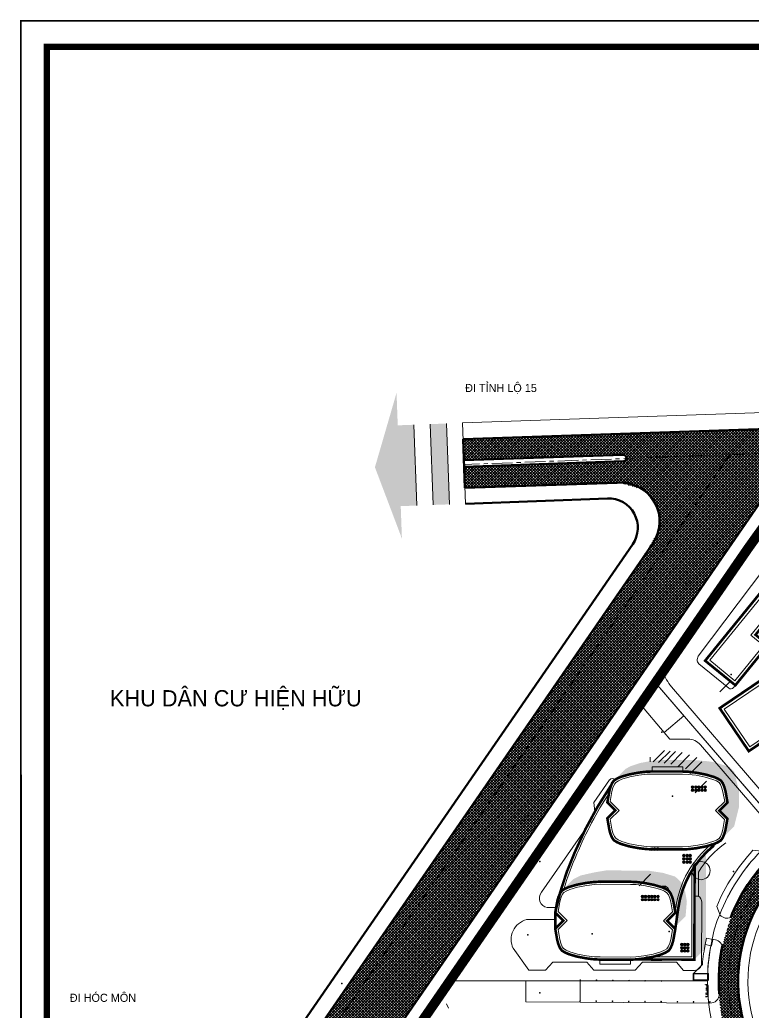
# Model space of a CAD drawing. Header units: millimetres. Extents: x 89040 to 596321, y -313033 to 2401191.
# Drawn here: x 595240.4 to 595466.4, y 1200651.2 to 1200956.9 of the extents above; entities that cross this region are included whole.
import ezdxf

# ---------------------------------------------------------------- set-up
doc = ezdxf.new("R2010")
doc.units = ezdxf.units.MM
doc.header["$MEASUREMENT"] = 0
for name, pattern in [('CENTER', [50.8, 31.75, -6.35, 6.35, -6.35]), ('DASHDOT2', [0.5, 0.25, -0.125, 0, -0.125]), ('HIDDEN', [0.375, 0.25, -0.125])]:
    doc.linetypes.add(name, pattern=pattern)
for name, color, linetype, lineweight in [('0.3', 3, 'Continuous', 30), ('6', 6, 'Continuous', 9), ('9', 254, 'Continuous', 9), ('BONGDO', 251, 'Continuous', 9), ('CONGTRINH', 7, 'Continuous', 20), ('CONGTRINH2', 30, 'Continuous', 18), ('CU-LY-RANH-DAT', 2, 'Continuous', 9), ('KHUNGTEN', 7, 'Continuous', 25), ('KT', 251, 'Continuous', 9), ('KTHUOC', 7, 'Continuous', 9), ('LEDUONG', 6, 'Continuous', 20), ('LONGDUONG', 4, 'Continuous', 90), ('Profile', 4, 'Continuous', 35), ('RANHDAT', 1, 'DASHDOT2', 25), ('tang cao', 7, 'Continuous', 5), ('TEXT', 7, 'Continuous', 25), ('truc', 8, 'CENTER', 9)]:
    doc.layers.add(name, color=color, linetype=linetype, lineweight=lineweight)
doc.layers.add('DUONG NOI BO CONG TRINH', color=7, linetype='Continuous', lineweight=20, true_color=0x5e5e5e)
doc.layers.add('NOI-SUY-5', color=5, linetype='Continuous')
doc.styles.add('FRANKO', font='VFRANKO.TTF')
doc.styles.add('VAPTIMN', font='vaptimn0.TTF')
pattern_1 = [(45, (594660.35277, 1198133.11867), (-0.176776695, 0.176776695), []), (45, (594660.52954, 1198133.11867), (-0.176776695, 0.176776695), [0.3125, -0.0625, 0, -0.0625])]

msp = doc.modelspace()

# ---------------------------------------------------------------- hatches: boundary and pattern name
at = {"layer": 'BONGDO'}
h = msp.add_hatch(dxfattribs=at)
h.set_pattern_fill('ANSI35', color=256, style=0)
h.set_pattern_definition(pattern_1)
h.paths.add_polyline_path([(595456.99, 1200704.85), (595460.53, 1200708.39), (595462, 1200714.32), (595462.01, 1200719.32), (595460.56, 1200725.25), (595459.1, 1200726.71), (595456.82, 1200727.43), (595454.52, 1200728.14), (595452.46, 1200728.46), (595450.8, 1200728.59), (595449.1, 1200728.8), (595437.95, 1200728.82), (595435.83, 1200728.64), (595433.75, 1200728.34), (595431.69, 1200727.95), (595428.62, 1200726.96), (595427.05, 1200726.09), (595423.51, 1200722.55), (595429.85, 1200724.88), (595437.2, 1200725.17), (595448.44, 1200724.98), (595453.73, 1200723.8), (595456.45, 1200722.5), (595457.69, 1200719.87), (595458.37, 1200715.68), (595456.46, 1200713.77), (595455.96, 1200713.28), (595458.36, 1200710.88)])
h = msp.add_hatch(dxfattribs=at)
h.set_pattern_fill('ANSI35', color=256, style=0)
h.set_pattern_definition(pattern_1)
h.paths.add_polyline_path([(595448.28, 1200667.36), (595451.82, 1200670.9), (595451.87, 1200699.62), (595450.94, 1200699.39), (595449.14, 1200697.23), (595448.33, 1200696.08)])
h = msp.add_hatch(dxfattribs=at)
h.set_pattern_fill('ANSI35', color=256, style=0)
h.set_pattern_definition(pattern_1)
h.paths.add_polyline_path([(595407.45, 1200688.58), (595410.99, 1200692.12), (595413.16, 1200693.25), (595417.53, 1200694.24), (595421.02, 1200694.81), (595433.91, 1200694.79), (595438.58, 1200694.07), (595442.36, 1200692.93), (595444.75, 1200690.66), (595445.45, 1200688.18), (595445.95, 1200685.35), (595445.57, 1200680.71), (595442.52, 1200677.66), (595442.41, 1200681.81), (595441.47, 1200686.51), (595439.97, 1200688.63), (595435.04, 1200690.53), (595430.37, 1200691.25), (595418.35, 1200691.31), (595412.83, 1200690.57)])
at = {"layer": 'DUONG NOI BO CONG TRINH'}
h = msp.add_hatch(dxfattribs=at)
h.set_pattern_fill('NET', color=256, scale=5, angle=45, style=0)
h.set_pattern_definition([(45, (27179.217, -3.7959), (-0.44194173824, 0.44194173824), []), (135, (27179.217, -3.7959), (-0.44194173824, -0.44194173824), [])])
h.paths.add_polyline_path([(595483.08, 1200822.86), (595470.9, 1200822.42), (595469.94, 1200823.06), (595469.87, 1200823.48), (595470.22, 1200824.18), (595470.83, 1200824.42), (595483.21, 1200824.86), (595482.96, 1200831.37), (595377.08, 1200827.75), (595377.3, 1200821.2), (595426.33, 1200822.89), (595427.2, 1200822.42), (595427.36, 1200821.92), (595426.95, 1200821.08), (595425.48, 1200820.85), (595377.36, 1200819.02), (595377.58, 1200812.68), (595425.17, 1200814.33), (595432.2, 1200812.34), (595436.11, 1200808.1), (595437.45, 1200804.12), (595437.16, 1200799.19), (595431.02, 1200789.08), (595318.63, 1200626.06), (595314.11, 1200621.78), (595311.43, 1200620.49), (595306.28, 1200619.57), (595302.24, 1200620.13), (595294.65, 1200623.37), (595289.43, 1200625.82), (595276.84, 1200598.5), (595299.19, 1200588.48), (595356.65, 1200562.32), (595372.19, 1200554.46), (595388.18, 1200545.38), (595402.43, 1200536.37), (595406.57, 1200533.57), (595406.57, 1200545.62), (595397.4, 1200551.47), (595386.75, 1200557.82), (595382.48, 1200560.24), (595376.44, 1200563.53), (595366.53, 1200568.63), (595362.46, 1200570.62), (595358.16, 1200572.66), (595355.43, 1200574.42), (595354.59, 1200575.82), (595354.36, 1200578.83), (595354.68, 1200579.75), (595355.86, 1200581.38), (595358.12, 1200582.56), (595360.22, 1200582.6), (595363.45, 1200581.23), (595374.74, 1200575.7), (595385.39, 1200570.05), (595391.55, 1200566.6), (595399.7, 1200561.79), (595406.87, 1200557.34), (595406.99, 1200569.06), (595397.62, 1200575.29), (595385.47, 1200581.38), (595373.3, 1200587.6), (595361.92, 1200592.94), (595354.46, 1200595.08), (595344.94, 1200600.72), (595340.43, 1200604.82), (595338.54, 1200608.34), (595337.57, 1200613.63), (595337.82, 1200616.36), (595339.36, 1200620.73), (595340.63, 1200625.57), (595346.54, 1200631.31), (595376.21, 1200674.34), (595436.88, 1200762.35), (595467.62, 1200806.93), (595469.33, 1200809.26, -0.20428), (595483.32, 1200816.36)])
h = msp.add_hatch(dxfattribs=at)
h.set_pattern_fill('NET', color=256, scale=5, angle=45, style=0)
h.set_pattern_definition([(45, (594650.35277, 1198136.11867), (-0.44194174, 0.44194174), []), (135, (594650.35277, 1198136.11867), (-0.44194174, -0.44194174), [])])
edge = h.paths.add_edge_path()
edge.add_line((595538.69, 1200612.81), (595538.74, 1200606.81))
edge.add_line((595538.74, 1200606.81), (595518.21, 1200606.65))
edge.add_line((595518.21, 1200606.65), (595507.72, 1200606.62))
edge.add_line((595507.72, 1200606.62), (595503.34, 1200606.98))
edge.add_line((595503.34, 1200606.98), (595498.86, 1200607.71))
edge.add_line((595498.86, 1200607.71), (595494.51, 1200608.81))
edge.add_line((595494.51, 1200608.81), (595489.83, 1200610.43))
edge.add_line((595489.83, 1200610.43), (595484.5, 1200612.9))
edge.add_line((595484.5, 1200612.9), (595480.69, 1200615.13))
edge.add_line((595480.69, 1200615.13), (595477.19, 1200617.56))
edge.add_arc((595507.46, 1200659.37), 51.62, 183.0161, 234.0993, ccw=False)
edge.add_line((595455.92, 1200656.66), (595455.79, 1200662.04))
edge.add_line((595455.79, 1200662.04), (595456.08, 1200666.47))
edge.add_line((595456.08, 1200666.47), (595456.69, 1200670.61))
edge.add_line((595456.69, 1200670.61), (595456.9, 1200671.68))
edge.add_line((595456.9, 1200671.68), (595459.48, 1200680.36))
edge.add_line((595459.48, 1200680.36), (595462.1, 1200686.06))
edge.add_line((595462.1, 1200686.06), (595466.34, 1200692.79))
edge.add_line((595466.34, 1200692.79), (595470.09, 1200697.34))
edge.add_line((595470.09, 1200697.34), (595474.5, 1200693.27))
edge.add_line((595474.5, 1200693.27), (595471.09, 1200689.12))
edge.add_line((595471.09, 1200689.12), (595466.17, 1200680.76))
edge.add_line((595466.17, 1200680.76), (595464.03, 1200675.23))
edge.add_line((595464.03, 1200675.23), (595462.55, 1200669.28))
edge.add_line((595462.55, 1200669.28), (595461.8, 1200662.26))
edge.add_line((595461.8, 1200662.26), (595461.89, 1200657.29))
edge.add_line((595461.89, 1200657.29), (595462.68, 1200651.37))
edge.add_line((595462.68, 1200651.37), (595464.86, 1200643.72))
edge.add_line((595464.86, 1200643.72), (595468.48, 1200636.18))
edge.add_line((595468.48, 1200636.18), (595471.72, 1200631.38))
edge.add_line((595471.72, 1200631.38), (595476.02, 1200626.51))
edge.add_line((595476.02, 1200626.51), (595481.92, 1200621.53))
edge.add_line((595481.92, 1200621.53), (595487.08, 1200618.33))
edge.add_line((595487.08, 1200618.33), (595491.46, 1200616.24))
edge.add_line((595491.46, 1200616.24), (595496.49, 1200614.48))
edge.add_line((595496.49, 1200614.48), (595501.39, 1200613.33))
edge.add_line((595501.39, 1200613.33), (595507.21, 1200612.65))
edge.add_line((595507.21, 1200612.65), (595512.7, 1200612.6))
edge.add_line((595512.7, 1200612.6), (595538.69, 1200612.81))
at = {"layer": 'LEDUONG'}
h = msp.add_hatch(color=256, dxfattribs=at)
h.paths.add_polyline_path([(595361.86, 1200832.16), (595356.87, 1200831.98), (595356.5, 1200841.97), (595349.84, 1200819.06), (595358.16, 1200797.08), (595357.79, 1200807.08), (595362.79, 1200807.26)])
h.paths.add_polyline_path([(595371.86, 1200832.53), (595366.86, 1200832.35), (595367.78, 1200807.45), (595372.78, 1200807.63)])
h = msp.add_hatch(color=256, dxfattribs=at)
h.paths.add_polyline_path([(595361.86, 1200832.16), (595356.87, 1200831.98), (595356.5, 1200841.97), (595349.84, 1200819.06), (595358.16, 1200797.08), (595357.79, 1200807.08), (595362.79, 1200807.26)])
h.paths.add_polyline_path([(595371.86, 1200832.53), (595366.86, 1200832.35), (595367.78, 1200807.45), (595372.78, 1200807.63)])
at = {"layer": 'tang cao'}
h = msp.add_hatch(color=256, dxfattribs=at)
edge = h.paths.add_edge_path()
edge.add_arc((595447.71, 1200720.51), 0.399, 0, 360)
h = msp.add_hatch(color=256, dxfattribs=at)
edge = h.paths.add_edge_path()
edge.add_arc((595447.71, 1200719.52), 0.399, 0, 360)
h = msp.add_hatch(color=256, dxfattribs=at)
edge = h.paths.add_edge_path()
edge.add_arc((595448.7, 1200720.51), 0.399, 0, 360)
h = msp.add_hatch(color=256, dxfattribs=at)
edge = h.paths.add_edge_path()
edge.add_arc((595448.7, 1200719.52), 0.399, 0, 360)
h = msp.add_hatch(color=256, dxfattribs=at)
edge = h.paths.add_edge_path()
edge.add_arc((595449.65, 1200720.51), 0.399, 0, 360)
h = msp.add_hatch(color=256, dxfattribs=at)
edge = h.paths.add_edge_path()
edge.add_arc((595449.65, 1200719.52), 0.399, 0, 360)
h = msp.add_hatch(color=256, dxfattribs=at)
edge = h.paths.add_edge_path()
edge.add_arc((595450.63, 1200720.51), 0.399, 0, 360)
h = msp.add_hatch(color=256, dxfattribs=at)
edge = h.paths.add_edge_path()
edge.add_arc((595450.63, 1200719.52), 0.399, 0, 360)
h = msp.add_hatch(color=256, dxfattribs=at)
edge = h.paths.add_edge_path()
edge.add_arc((595451.56, 1200720.51), 0.399, 0, 360)
h = msp.add_hatch(color=256, dxfattribs=at)
edge = h.paths.add_edge_path()
edge.add_arc((595451.56, 1200719.52), 0.399, 0, 360)
h = msp.add_hatch(color=256, dxfattribs=at)
edge = h.paths.add_edge_path()
edge.add_arc((595435.04, 1200701.4), 0.399, 0, 360)
h = msp.add_hatch(color=256, dxfattribs=at)
edge = h.paths.add_edge_path()
edge.add_arc((595436.03, 1200701.4), 0.399, 0, 360)
h = msp.add_hatch(color=256, dxfattribs=at)
edge = h.paths.add_edge_path()
edge.add_arc((595436.98, 1200701.4), 0.399, 0, 360)
h = msp.add_hatch(color=256, dxfattribs=at)
edge = h.paths.add_edge_path()
edge.add_arc((595445.04, 1200699.39), 0.399, 0, 360)
h = msp.add_hatch(color=256, dxfattribs=at)
edge = h.paths.add_edge_path()
edge.add_arc((595446.03, 1200699.39), 0.399, 0, 360)
h = msp.add_hatch(color=256, dxfattribs=at)
edge = h.paths.add_edge_path()
edge.add_arc((595446.98, 1200699.39), 0.399, 0, 360)
h = msp.add_hatch(color=256, dxfattribs=at)
edge = h.paths.add_edge_path()
edge.add_arc((595445.04, 1200698.4), 0.399, 0, 360)
h = msp.add_hatch(color=256, dxfattribs=at)
edge = h.paths.add_edge_path()
edge.add_arc((595445.04, 1200697.4), 0.399, 0, 360)
h = msp.add_hatch(color=256, dxfattribs=at)
edge = h.paths.add_edge_path()
edge.add_arc((595446.03, 1200698.4), 0.399, 0, 360)
h = msp.add_hatch(color=256, dxfattribs=at)
edge = h.paths.add_edge_path()
edge.add_arc((595446.03, 1200697.4), 0.399, 0, 360)
h = msp.add_hatch(color=256, dxfattribs=at)
edge = h.paths.add_edge_path()
edge.add_arc((595446.98, 1200698.4), 0.399, 0, 360)
h = msp.add_hatch(color=256, dxfattribs=at)
edge = h.paths.add_edge_path()
edge.add_arc((595446.98, 1200697.4), 0.399, 0, 360)
h = msp.add_hatch(color=256, dxfattribs=at)
edge = h.paths.add_edge_path()
edge.add_arc((595432.27, 1200686.81), 0.399, 0, 360)
h = msp.add_hatch(color=256, dxfattribs=at)
edge = h.paths.add_edge_path()
edge.add_arc((595432.27, 1200685.81), 0.399, 0, 360)
h = msp.add_hatch(color=256, dxfattribs=at)
edge = h.paths.add_edge_path()
edge.add_arc((595433.25, 1200686.81), 0.399, 0, 360)
h = msp.add_hatch(color=256, dxfattribs=at)
edge = h.paths.add_edge_path()
edge.add_arc((595433.25, 1200685.81), 0.399, 0, 360)
h = msp.add_hatch(color=256, dxfattribs=at)
edge = h.paths.add_edge_path()
edge.add_arc((595434.21, 1200686.81), 0.399, 0, 360)
h = msp.add_hatch(color=256, dxfattribs=at)
edge = h.paths.add_edge_path()
edge.add_arc((595434.21, 1200685.81), 0.399, 0, 360)
h = msp.add_hatch(color=256, dxfattribs=at)
edge = h.paths.add_edge_path()
edge.add_arc((595435.19, 1200686.81), 0.399, 0, 360)
h = msp.add_hatch(color=256, dxfattribs=at)
edge = h.paths.add_edge_path()
edge.add_arc((595435.19, 1200685.81), 0.399, 0, 360)
h = msp.add_hatch(color=256, dxfattribs=at)
edge = h.paths.add_edge_path()
edge.add_arc((595436.12, 1200686.81), 0.399, 0, 360)
h = msp.add_hatch(color=256, dxfattribs=at)
edge = h.paths.add_edge_path()
edge.add_arc((595436.12, 1200685.81), 0.399, 0, 360)
h = msp.add_hatch(color=256, dxfattribs=at)
edge = h.paths.add_edge_path()
edge.add_arc((595437.07, 1200686.81), 0.399, 0, 360)
h = msp.add_hatch(color=256, dxfattribs=at)
edge = h.paths.add_edge_path()
edge.add_arc((595437.07, 1200685.81), 0.399, 0, 360)
h = msp.add_hatch(color=256, dxfattribs=at)
edge = h.paths.add_edge_path()
edge.add_arc((595444.39, 1200672), 0.399, 0, 360)
h = msp.add_hatch(color=256, dxfattribs=at)
edge = h.paths.add_edge_path()
edge.add_arc((595445.34, 1200672), 0.399, 0, 360)
h = msp.add_hatch(color=256, dxfattribs=at)
edge = h.paths.add_edge_path()
edge.add_arc((595446.29, 1200672), 0.399, 0, 360)
h = msp.add_hatch(color=256, dxfattribs=at)
edge = h.paths.add_edge_path()
edge.add_arc((595444.39, 1200671.01), 0.399, 0, 360)
h = msp.add_hatch(color=256, dxfattribs=at)
edge = h.paths.add_edge_path()
edge.add_arc((595444.39, 1200671.01), 0.399, 0, 360)
h = msp.add_hatch(color=256, dxfattribs=at)
edge = h.paths.add_edge_path()
edge.add_arc((595444.39, 1200670.01), 0.399, 0, 360)
h = msp.add_hatch(color=256, dxfattribs=at)
edge = h.paths.add_edge_path()
edge.add_arc((595445.34, 1200671.01), 0.399, 0, 360)
h = msp.add_hatch(color=256, dxfattribs=at)
edge = h.paths.add_edge_path()
edge.add_arc((595445.34, 1200671.01), 0.399, 0, 360)
h = msp.add_hatch(color=256, dxfattribs=at)
edge = h.paths.add_edge_path()
edge.add_arc((595445.34, 1200670.01), 0.399, 0, 360)
h = msp.add_hatch(color=256, dxfattribs=at)
edge = h.paths.add_edge_path()
edge.add_arc((595446.29, 1200671.01), 0.399, 0, 360)
h = msp.add_hatch(color=256, dxfattribs=at)
edge = h.paths.add_edge_path()
edge.add_arc((595446.29, 1200671.01), 0.399, 0, 360)
h = msp.add_hatch(color=256, dxfattribs=at)
edge = h.paths.add_edge_path()
edge.add_arc((595446.29, 1200670.01), 0.399, 0, 360)

# ---------------------------------------------------------------- linework, layer by layer
at = {"layer": '0.3', "lineweight": 0}
msp.add_line((595451.68, 1200672.38), (595451.67, 1200672.37), dxfattribs=at)
msp.add_lwpolyline([(595417.34, 1200664.06), (595415.09, 1200666.56), (595404.64, 1200666.57), (595402.35, 1200664.07)], dxfattribs=at)
at = {"layer": '6'}
for centre in [(595418.12, 1200660.98), (595418.12, 1200660.98), (595423.11, 1200660.93), (595423.11, 1200660.93), (595428.11, 1200660.88), (595428.11, 1200660.88), (595433.11, 1200660.82), (595433.11, 1200660.82), (595438.11, 1200660.77), (595438.11, 1200660.77), (595413.05, 1200654.58), (595413.05, 1200654.58), (595418.05, 1200654.54), (595418.05, 1200654.54), (595423.05, 1200654.51), (595423.05, 1200654.51), (595428.05, 1200654.47), (595428.05, 1200654.47), (595433.05, 1200654.44), (595433.05, 1200654.44), (595438.04, 1200654.4), (595438.04, 1200654.4), (595443.04, 1200654.36), (595443.04, 1200654.36), (595448.04, 1200654.33), (595448.04, 1200654.33), (595453.04, 1200654.29)]:
    msp.add_circle(centre, 0.0941, dxfattribs=at)
at = {"layer": '9', "color": 252}
for points in [[(595436.25, 1200752.62), (595475.74, 1200706.79, -0.098553), (595499.18, 1200716.84, -0.043589), (595512.31, 1200717.82), (595542.97, 1200718.37), (595543.19, 1200718.37), (595548.08, 1200723.47), (595546.2, 1200813.51)], [(595436.25, 1200752.62), (595473.4, 1200806.5, -0.235669), (595481.22, 1200810.82), (595546.2, 1200813.51)], [(595546.2, 1200813.51), (595481.22, 1200810.82, 0.235663), (595473.4, 1200806.5), (595468.63, 1200799.59), (595436.25, 1200752.62), (595475.75, 1200706.8, -0.051898), (595485.97, 1200712.74, -0.060772), (595499.18, 1200716.84, -0.043618), (595512.31, 1200717.82, -0.000035), (595523.14, 1200718.02), (595543.2, 1200718.38), (595548.08, 1200723.46), (595546.2, 1200813.51)], [(595436.25, 1200752.62), (595372.93, 1200660.77), (595452.3, 1200660.77, -0.056754), (595453.78, 1200673.61, -0.067939), (595456.12, 1200681.2, -0.103141), (595468.76, 1200700.78, -0.061471), (595474.14, 1200705.58), (595475.74, 1200706.79), (595436.25, 1200752.62)], [(595452.3, 1200660.77), (595372.93, 1200660.77), (595357.12, 1200637.84), (595366.14, 1200595.5, -0.042722), (595422.86, 1200563.83), (595473.23, 1200616.39, -0.226389), (595452.3, 1200660.77, 0.919862)]]:
    msp.add_lwpolyline(points, format="xyb", dxfattribs=at)
at = {"layer": 'BONGDO'}
for p, q in [((595456.07, 1200749.82), (595459.61, 1200753.36)), ((595418.15, 1200727.4), (595421.69, 1200730.95)), ((595435.56, 1200728.26), (595439.1, 1200731.8)), ((595437.26, 1200728.05), (595440.8, 1200731.59)), ((595438.92, 1200727.92), (595442.46, 1200731.46)), ((595440.98, 1200727.6), (595444.52, 1200731.14)), ((595443.28, 1200726.89), (595446.82, 1200730.43)), ((595445.49, 1200726.1), (595449.03, 1200729.64)), ((595447.02, 1200724.71), (595450.56, 1200728.25)), ((595448.47, 1200718.78), (595452.01, 1200722.32)), ((595431.21, 1200690.12), (595434.75, 1200693.66))]:
    msp.add_line(p, q, dxfattribs=at)
at = {"layer": 'CONGTRINH'}
for p, q in [((595434.68, 1200728.3), (595434.69, 1200729.7)), ((595435.28, 1200725.32), (595435.29, 1200726.72)), ((595444.69, 1200726.7), (595435.29, 1200726.72)), ((595444.68, 1200725.3), (595444.69, 1200726.7)), ((595448.28, 1200667.36), (595448.33, 1200696.12)), ((595443.16, 1200681.81), (595442.4, 1200676.81)), ((595419.18, 1200667.35), (595419.18, 1200665.95)), ((595428.58, 1200667.33), (595428.58, 1200665.93)), ((595448.28, 1200667.36), (595430.56, 1200667.39)), ((595428.58, 1200665.93), (595419.18, 1200665.95))]:
    msp.add_line(p, q, dxfattribs=at)
at = {"layer": 'CONGTRINH', "const_width": 0.8}
msp.add_lwpolyline([(595499.91, 1200791.74), (595476.94, 1200790.62), (595451.59, 1200759.45), (595460.9, 1200751.88), (595471, 1200764.29), (595467.12, 1200767.44), (595480.54, 1200783.96), (595500.25, 1200784.92)], close=True, dxfattribs=at)
for points in [[(595517.06, 1200768.55), (595515.89, 1200792.52), (595499.91, 1200791.74), (595501.11, 1200767.28), (595475.96, 1200758.3), (595456.07, 1200744.82), (595465.04, 1200731.57), (595483.26, 1200743.91), (595503.56, 1200751.99), (595532.69, 1200753.35), (595531.91, 1200769.33), (595517.06, 1200768.55)], [(595458.47, 1200715.78), (595457.86, 1200719.26), (595457.52, 1200720.48), (595457.02, 1200721.71), (595456.45, 1200722.5), (595455.49, 1200723.1), (595454.28, 1200723.63), (595451.81, 1200724.36), (595448.92, 1200724.92), (595446.43, 1200725.22), (595444.68, 1200725.3), (595435.28, 1200725.32), (595433.54, 1200725.25), (595431.04, 1200724.95), (595428.15, 1200724.4), (595425.68, 1200723.68), (595424.47, 1200723.15), (595423.51, 1200722.55), (595422.94, 1200721.77), (595422.43, 1200720.54), (595422.09, 1200719.33), (595421.47, 1200715.84), (595423.96, 1200713.34), (595421.46, 1200710.84), (595422.07, 1200707.36), (595422.4, 1200706.14), (595422.91, 1200704.91), (595423.48, 1200704.12), (595424.44, 1200703.52), (595425.65, 1200702.99), (595428.11, 1200702.26), (595431, 1200701.7), (595433.5, 1200701.4), (595435.24, 1200701.32), (595444.64, 1200701.3), (595446.39, 1200701.38), (595448.88, 1200701.67), (595451.77, 1200702.22), (595454.24, 1200702.94), (595455.45, 1200703.47), (595456.41, 1200704.07), (595456.99, 1200704.85), (595457.5, 1200706.08), (595457.84, 1200707.3), (595458.46, 1200710.78), (595455.96, 1200713.28), (595458.47, 1200715.78)], [(595448.33, 1200696.08), (595448.28, 1200667.36), (595429.96, 1200667.39)], [(595442.41, 1200681.81), (595441.8, 1200685.29), (595441.47, 1200686.51), (595440.96, 1200687.74), (595440.39, 1200688.53), (595439.43, 1200689.13), (595438.22, 1200689.66), (595435.75, 1200690.39), (595432.86, 1200690.95), (595430.37, 1200691.25), (595428.62, 1200691.33), (595419.22, 1200691.35), (595417.48, 1200691.27), (595414.98, 1200690.98), (595412.09, 1200690.43), (595409.62, 1200689.71), (595408.41, 1200689.18), (595407.45, 1200688.58), (595406.88, 1200687.8), (595406.37, 1200686.57), (595406.03, 1200685.35), (595405.41, 1200681.87), (595407.9, 1200679.37), (595405.4, 1200676.87), (595406.01, 1200673.39), (595406.34, 1200672.17), (595406.85, 1200670.94), (595407.42, 1200670.15), (595408.38, 1200669.55), (595409.59, 1200669.02), (595412.05, 1200668.29), (595414.94, 1200667.73), (595417.44, 1200667.43), (595419.18, 1200667.35), (595428.58, 1200667.33), (595430.33, 1200667.4), (595432.82, 1200667.7), (595435.72, 1200668.24), (595438.18, 1200668.97), (595439.39, 1200669.5), (595440.35, 1200670.09), (595440.93, 1200670.88), (595441.44, 1200672.11), (595441.78, 1200673.32), (595442.4, 1200676.81), (595439.9, 1200679.31), (595442.41, 1200681.81)], [(595443.31, 1200683.19), (595442.4, 1200676.81)]]:
    msp.add_lwpolyline(points, dxfattribs=at)
for points in [[(595405.4, 1200676.87), (595405.41, 1200681.87, -0.054874), (595411.37, 1200700.3, -0.049386), (595422.68, 1200721.16, 100.270163)], [(595443.31, 1200683.19, -0.189858), (595454.29, 1200702.51, 0.784821)]]:
    msp.add_lwpolyline(points, format="xyb", dxfattribs=at)
at = {"layer": 'CONGTRINH'}
for centre, radius, start, end in [((595535.29, 1200647.38), 134.75, 146.4919, 163.0929), ((595473.04, 1200679.09), 30.01, 123.6455, 174.8002)]:
    msp.add_arc(centre, radius, start, end, dxfattribs=at)
at = {"layer": 'CONGTRINH2'}
for points in [[(595498.96, 1200790.7), (595477.43, 1200789.64), (595453, 1200759.59), (595460.76, 1200753.28), (595469.59, 1200764.15), (595465.71, 1200767.3), (595480.05, 1200784.93), (595499.2, 1200785.87)], [(595516.11, 1200767.5), (595514.94, 1200791.48), (595500.96, 1200790.79), (595502.14, 1200766.59), (595476.42, 1200757.4), (595457.46, 1200744.55), (595465.31, 1200732.96), (595482.79, 1200744.8), (595503.35, 1200752.98), (595531.65, 1200754.3), (595530.96, 1200768.28)], [(595457.61, 1200716.05), (595457.08, 1200719.09), (595456.77, 1200720.22), (595456.32, 1200721.32), (595455.89, 1200721.9), (595455.11, 1200722.39), (595454, 1200722.88), (595451.62, 1200723.59), (595448.8, 1200724.13), (595446.36, 1200724.43), (595444.66, 1200724.5), (595435.3, 1200724.52), (595433.6, 1200724.45), (595431.16, 1200724.16), (595428.34, 1200723.63), (595425.96, 1200722.93), (595424.85, 1200722.44), (595424.07, 1200721.96), (595423.64, 1200721.37), (595423.18, 1200720.28), (595422.87, 1200719.15), (595422.33, 1200716.11), (595425.09, 1200713.34), (595422.32, 1200710.57), (595422.85, 1200707.53), (595423.16, 1200706.4), (595423.61, 1200705.3), (595424.04, 1200704.72), (595424.82, 1200704.23), (595425.92, 1200703.74), (595428.3, 1200703.04), (595431.13, 1200702.49), (595433.57, 1200702.2), (595435.26, 1200702.12), (595444.63, 1200702.1), (595446.32, 1200702.17), (595448.76, 1200702.46), (595451.59, 1200702.99), (595453.97, 1200703.69), (595455.08, 1200704.18), (595455.86, 1200704.66), (595456.29, 1200705.25), (595456.74, 1200706.34), (595457.06, 1200707.47), (595457.6, 1200710.51), (595454.83, 1200713.28)], [(595441.55, 1200682.08), (595441.02, 1200685.12), (595440.71, 1200686.25), (595440.26, 1200687.35), (595439.83, 1200687.93), (595439.05, 1200688.42), (595437.94, 1200688.91), (595435.56, 1200689.61), (595432.74, 1200690.16), (595430.3, 1200690.45), (595428.61, 1200690.53), (595419.24, 1200690.55), (595417.54, 1200690.48), (595415.11, 1200690.19), (595412.28, 1200689.65), (595409.9, 1200688.96), (595408.79, 1200688.47), (595408.01, 1200687.98), (595407.58, 1200687.4), (595407.12, 1200686.31), (595406.81, 1200685.18), (595406.27, 1200682.14), (595409.03, 1200679.36), (595406.26, 1200676.6), (595406.79, 1200673.56), (595407.1, 1200672.43), (595407.55, 1200671.33), (595407.98, 1200670.75), (595408.76, 1200670.26), (595409.86, 1200669.77), (595412.24, 1200669.06), (595415.07, 1200668.52), (595417.51, 1200668.22), (595419.2, 1200668.15), (595428.57, 1200668.13), (595430.26, 1200668.2), (595432.7, 1200668.49), (595435.53, 1200669.02), (595437.91, 1200669.72), (595439.02, 1200670.21), (595439.8, 1200670.69), (595440.23, 1200671.27), (595440.68, 1200672.37), (595441, 1200673.5), (595441.54, 1200676.54), (595438.77, 1200679.31)]]:
    msp.add_lwpolyline(points, close=True, dxfattribs=at)
for points in [[(595408, 1200688.92, -0.033655), (595412.1, 1200699.98, -0.04417), (595421.96, 1200718.62, -0.04417)], [(595442.52, 1200683.3, -0.189858), (595453.78, 1200703.13, -0.189858)]]:
    msp.add_lwpolyline(points, format="xyb", dxfattribs=at)
msp.add_lwpolyline([(595447.53, 1200694.85), (595447.48, 1200668.16), (595433.32, 1200668.18)], dxfattribs=at)
at = {"layer": 'DUONG NOI BO CONG TRINH'}
msp.add_line((595377.59, 1200812.68), (595377.04, 1200827.72), dxfattribs=at)
msp.add_line((595377.59, 1200812.68), (595377.04, 1200827.72), dxfattribs=at)
at = {"layer": 'KHUNGTEN', "color": 7, "const_width": 0.6}
msp.add_lwpolyline([(595240.78, 1199890.06), (596320.27, 1199890.06), (596320.27, 1200956.63), (595240.73, 1200956.63), (595240.78, 1199890.06)], dxfattribs=at)
at = {"layer": 'KHUNGTEN', "linetype": 'Continuous', "lineweight": 0, "ltscale": 1.5, "const_width": 2}
msp.add_lwpolyline([(595248.73, 1199898.06), (596312.27, 1199898.06), (596312.27, 1200948.63), (595248.73, 1200948.63)], close=True, dxfattribs=at)
at = {"layer": 'KT'}
for p, q in [((595451.55, 1200659.52), (595451.55, 1200659.63)), ((595451.62, 1200659.52), (595451.62, 1200659.63)), ((595451.7, 1200659.52), (595451.7, 1200659.63)), ((595452.06, 1200658.52), (595451.76, 1200658.53)), ((595452.06, 1200658.37), (595451.76, 1200658.4)), ((595451.77, 1200659.66), (595452.08, 1200659.66)), ((595451.77, 1200659.52), (595451.77, 1200659.63)), ((595452.07, 1200659.63), (595451.77, 1200659.63)), ((595452.07, 1200659.59), (595451.77, 1200659.59)), ((595452.07, 1200659.55), (595451.77, 1200659.56)), ((595452.07, 1200659.52), (595451.77, 1200659.52)), ((595452.07, 1200659.48), (595451.77, 1200659.48)), ((595451.84, 1200659.52), (595451.85, 1200659.63)), ((595451.92, 1200659.52), (595451.92, 1200659.63)), ((595451.99, 1200659.52), (595451.99, 1200659.63)), ((595452.06, 1200658.37), (595452.07, 1200659.63)), ((595452.06, 1200658.58), (595452.21, 1200658.56)), ((595452.06, 1200658.52), (595452.3, 1200658.51)), ((595452.39, 1200659.56), (595452.07, 1200659.63)), ((595452.39, 1200659.44), (595452.07, 1200659.52)), ((595452.42, 1200659.4), (595452.07, 1200659.48)), ((595452.09, 1200659.66), (595452.41, 1200659.59)), ((595452.21, 1200658.56), (595452.23, 1200659.45)), ((595452.21, 1200657.89), (595452.37, 1200658.14)), ((595452.22, 1200657.98), (595452.37, 1200658.23)), ((595452.38, 1200656.69), (595452.23, 1200657)), ((595452.27, 1200657.04), (595452.41, 1200656.83)), ((595452.28, 1200657.38), (595452.42, 1200657.35)), ((595452.28, 1200657.33), (595452.42, 1200657.3)), ((595452.41, 1200657.02), (595452.28, 1200657.17)), ((595452.3, 1200658.3), (595452.33, 1200659.42)), ((595452.37, 1200658.14), (595452.53, 1200658.05)), ((595452.39, 1200659.44), (595452.39, 1200659.56)), ((595452.41, 1200659.41), (595452.41, 1200658.23)), ((595452.41, 1200658.23), (595452.53, 1200658.09)), ((595452.42, 1200659.4), (595452.42, 1200659.59)), ((595452.45, 1200659.56), (595452.48, 1200659.33)), ((595452.47, 1200658.16), (595452.48, 1200658.82)), ((595452.47, 1200656.8), (595452.47, 1200658.08)), ((595452.48, 1200659.06), (595452.48, 1200659.32)), ((595452.53, 1200658.09), (595452.53, 1200658.05)), ((595452.24, 1200656.94), (595452.34, 1200656.67)), ((595452.41, 1200656.07), (595452.39, 1200656.65)), ((595452.46, 1200655.93), (595452.41, 1200656.07)), ((595452.46, 1200655.93), (595452.46, 1200656.61))]:
    msp.add_line(p, q, dxfattribs=at)
for centre, radius, start, end in [((595451.79, 1200662.78), 5.79, 269.5886, 274.3541), ((595451.75, 1200656.17), 1.85, 76.0903, 89.5886), ((595451.75, 1200656.28), 1.67, 73.9359, 89.5886), ((595451.75, 1200656.92), 1.48, 65.8209, 78.0758), ((595452.08, 1200659.61), 0.0507, 78.5105, 89.5886), ((595452.2, 1200657.99), 0.0312, 256.0903, 329.1901), ((595446.46, 1200657.29), 5.78, 357.1105, 5.9318), ((595448.17, 1200657.38), 4.11, 355.2504, 7.8495), ((595452.35, 1200658.24), 0.0312, 329.1901, 65.8209), ((595452.4, 1200659.55), 0.0411, 9.1442, 78.5105), ((595422.04, 1200657.84), 30.38, 358.0872, 0.5024), ((595452.38, 1200659.32), 0.105, 359.5886, 9.1442), ((595451.55, 1200658.96), 0.953, 346.0565, 13.1207), ((595451.79, 1200661.61), 5.67, 269.5886, 276.6549), ((595451.78, 1200660.75), 4.87, 269.5886, 278.0214), ((595451.8, 1200663.5), 6.56, 269.5886, 273.5706), ((595451.76, 1200658.17), 1.64, 269.5886, 290.2576), ((595451.78, 1200660.63), 4.61, 269.5886, 277.9131), ((595452.21, 1200656.93), 0.0297, 22.2169, 93.5706), ((595452.32, 1200656.66), 0.0297, 290.2576, 22.2169), ((595452.3, 1200656.65), 0.0919, 1.9109, 25.6663), ((595451.93, 1200656.7), 0.568, 338.8499, 20.3273)]:
    msp.add_arc(centre, radius, start, end, dxfattribs=at)
msp.add_solid([(595452.37, 1200658.14), (595452.41, 1200658.23), (595452.53, 1200658.05), (595452.53, 1200658.09)], dxfattribs=at)
at = {"layer": 'KTHUOC'}
for p, q in [((595412.98, 1200661.04), (595413.25, 1200661.04)), ((595412.98, 1200661.04), (595413.25, 1200661.04)), ((595413.05, 1200654.24), (595413.1, 1200661.24)), ((595413.05, 1200654.24), (595413.1, 1200661.24)), ((595413.12, 1200660.9), (595413.11, 1200661.17)), ((595413.12, 1200660.9), (595413.11, 1200661.17)), ((595417.98, 1200660.98), (595418.25, 1200660.99)), ((595417.98, 1200660.98), (595418.25, 1200660.99)), ((595418.12, 1200660.85), (595418.11, 1200661.12)), ((595418.12, 1200660.85), (595418.11, 1200661.12)), ((595422.98, 1200660.93), (595423.25, 1200660.93)), ((595422.98, 1200660.93), (595423.25, 1200660.93)), ((595423.12, 1200660.8), (595423.11, 1200661.07)), ((595423.12, 1200660.8), (595423.11, 1200661.07)), ((595427.98, 1200660.88), (595428.25, 1200660.88)), ((595427.98, 1200660.88), (595428.25, 1200660.88)), ((595428.12, 1200660.74), (595428.11, 1200661.01)), ((595428.12, 1200660.74), (595428.11, 1200661.01)), ((595432.98, 1200660.82), (595433.25, 1200660.83)), ((595432.98, 1200660.82), (595433.25, 1200660.83)), ((595433.12, 1200660.69), (595433.11, 1200660.96)), ((595433.12, 1200660.69), (595433.11, 1200660.96)), ((595437.98, 1200660.77), (595438.25, 1200660.77)), ((595437.98, 1200660.77), (595438.25, 1200660.77)), ((595438.12, 1200660.64), (595438.11, 1200660.91)), ((595438.12, 1200660.64), (595438.11, 1200660.91)), ((595448.15, 1200661.85), (595448.15, 1200662.12)), ((595448.15, 1200661.85), (595448.15, 1200662.12)), ((595412.91, 1200654.58), (595413.18, 1200654.58)), ((595412.91, 1200654.58), (595413.18, 1200654.58)), ((595413.05, 1200654.71), (595413.04, 1200654.45)), ((595413.05, 1200654.71), (595413.04, 1200654.45)), ((595453.05, 1200653.95), (595413.05, 1200654.24)), ((595453.05, 1200653.95), (595413.05, 1200654.24)), ((595417.91, 1200654.55), (595418.18, 1200654.54)), ((595417.91, 1200654.55), (595418.18, 1200654.54)), ((595418.05, 1200654.68), (595418.04, 1200654.41)), ((595418.05, 1200654.68), (595418.04, 1200654.41)), ((595422.91, 1200654.51), (595423.18, 1200654.5)), ((595422.91, 1200654.51), (595423.18, 1200654.5)), ((595423.05, 1200654.64), (595423.04, 1200654.37)), ((595423.05, 1200654.64), (595423.04, 1200654.37)), ((595427.91, 1200654.48), (595428.18, 1200654.47)), ((595427.91, 1200654.48), (595428.18, 1200654.47)), ((595428.05, 1200654.61), (595428.04, 1200654.34)), ((595428.05, 1200654.61), (595428.04, 1200654.34)), ((595432.91, 1200654.44), (595433.18, 1200654.43)), ((595432.91, 1200654.44), (595433.18, 1200654.43)), ((595433.05, 1200654.57), (595433.04, 1200654.3)), ((595433.05, 1200654.57), (595433.04, 1200654.3)), ((595437.91, 1200654.4), (595438.18, 1200654.4)), ((595437.91, 1200654.4), (595438.18, 1200654.4)), ((595438.05, 1200654.53), (595438.04, 1200654.27)), ((595438.05, 1200654.53), (595438.04, 1200654.27)), ((595442.91, 1200654.37), (595443.18, 1200654.36)), ((595442.91, 1200654.37), (595443.18, 1200654.36)), ((595443.05, 1200654.5), (595443.04, 1200654.23)), ((595443.05, 1200654.5), (595443.04, 1200654.23)), ((595447.91, 1200654.33), (595448.18, 1200654.32)), ((595447.91, 1200654.33), (595448.18, 1200654.32)), ((595448.05, 1200654.46), (595448.04, 1200654.19)), ((595448.05, 1200654.46), (595448.04, 1200654.19)), ((595452.91, 1200654.3), (595453.18, 1200654.29)), ((595453.05, 1200654.43), (595453.04, 1200654.16)), ((595371.85, 1200653.69), (595372.54, 1200652.43)), ((595371.85, 1200653.69), (595372.54, 1200652.43))]:
    msp.add_line(p, q, dxfattribs=at)
at = {"layer": 'KTHUOC', "const_width": 0.05}
msp.add_lwpolyline([(595371.98, 1200653.47, -1), (595371.94, 1200653.49, -1)], format="xyb", close=True, dxfattribs=at)
msp.add_lwpolyline([(595371.98, 1200653.47, -1), (595371.94, 1200653.49, -1)], format="xyb", close=True, dxfattribs=at)
at = {"layer": 'KTHUOC'}
msp.add_lwpolyline([(595372.54, 1200652.43, 0, 0.3, 0), (595372.5, 1200652.49, 0.3, 0.3, 0)], format="xyseb", dxfattribs=at)
msp.add_lwpolyline([(595372.54, 1200652.43, 0, 0.3, 0), (595372.5, 1200652.49, 0.3, 0.3, 0)], format="xyseb", dxfattribs=at)
at = {"layer": 'LEDUONG'}
for p, q in [((595361.86, 1200832.16), (595362.79, 1200807.26)), ((595361.86, 1200832.16), (595362.79, 1200807.26)), ((595366.86, 1200832.35), (595367.78, 1200807.45)), ((595366.86, 1200832.35), (595367.78, 1200807.45)), ((595371.86, 1200832.53), (595372.78, 1200807.63)), ((595371.86, 1200832.53), (595372.78, 1200807.63)), ((595376.85, 1200832.72), (595377.77, 1200807.82)), ((595376.85, 1200832.72), (595377.77, 1200807.82)), ((595376.85, 1200832.72), (595377.77, 1200807.82)), ((595376.85, 1200832.72), (595377.77, 1200807.82)), ((595475.92, 1200706.58), (595436.25, 1200752.62)), ((595438.97, 1200737.3), (595440.69, 1200735.29)), ((595438.97, 1200737.3), (595440.69, 1200735.29)), ((595417.98, 1200728.12), (595417.98, 1200727.36)), ((595417.32, 1200715.77), (595417.61, 1200713.02)), ((595468.82, 1200700.77), (595466.32, 1200701.05)), ((595449.53, 1200694.29), (595449.52, 1200686.89)), ((595448.32, 1200686.9), (595449.52, 1200686.89)), ((595450.52, 1200685.04), (595450.48, 1200666.22)), ((595456.23, 1200681.05), (595455.16, 1200683.76)), ((595450.75, 1200665.82), (595447.98, 1200663.02)), ((595452.3, 1200660.77), (595372.93, 1200660.77)), ((595452.3, 1200660.77), (595372.93, 1200660.77))]:
    msp.add_line(p, q, dxfattribs=at)
for points in [[(596061.76, 1200858.38), (596051.37, 1200858.24), (596029.52, 1200857.05), (596010.99, 1200856.05), (595973.71, 1200854.61), (595961.59, 1200854.1), (595904.81, 1200852.48), (595878.72, 1200851.49), (595858.62, 1200850.88), (595834.69, 1200849.85), (595819.13, 1200849.5), (595784.84, 1200848.31), (595740.5, 1200846.58), (595668.77, 1200843.61), (595597.3, 1200840.97), (595542.66, 1200838.98), (595525.01, 1200838.23), (595475.88, 1200836.1), (595376.85, 1200832.73)], [(596061.76, 1200858.38), (596051.37, 1200858.24), (596029.52, 1200857.05), (596010.99, 1200856.05), (595973.71, 1200854.61), (595961.59, 1200854.1), (595904.81, 1200852.48), (595878.72, 1200851.49), (595858.62, 1200850.88), (595834.69, 1200849.85), (595819.13, 1200849.5), (595784.84, 1200848.31), (595740.5, 1200846.58), (595668.77, 1200843.61), (595597.3, 1200840.97), (595542.66, 1200838.98), (595525.01, 1200838.23), (595475.88, 1200836.1), (595376.85, 1200832.73)], [(595431.64, 1200745.94), (595438.97, 1200737.3), (595445.04, 1200742.51), (595436.26, 1200752.64)], [(595417.32, 1200715.77), (595422.17, 1200722.77)], [(595401.21, 1200688.08), (595414.83, 1200707.77)], [(595405.68, 1200683.38), (595402.96, 1200683.38)], [(595405.4, 1200679.66), (595396.59, 1200679.66)], [(595397.26, 1200664.08), (595392.44, 1200670.82)], [(595417.34, 1200664.06), (595415.09, 1200666.56), (595404.64, 1200666.57), (595402.35, 1200664.08)], [(595444.97, 1200664.03), (595442.72, 1200666.53), (595432.27, 1200666.54), (595429.98, 1200664.04)], [(595438.28, 1200667.03), (595434.97, 1200667.03)], [(595402.35, 1200664.08), (595397.26, 1200664.08)], [(595429.98, 1200664.04), (595417.34, 1200664.06)], [(595448.28, 1200664.03), (595444.97, 1200664.03)], [(595396.34, 1200654.36), (595396.34, 1200660.77)], [(595413.05, 1200654.24), (595413.09, 1200660.77), (595396.34, 1200660.77)], [(595396.34, 1200654.36), (595396.34, 1200660.77)], [(595413.05, 1200654.24), (595413.09, 1200660.77), (595396.34, 1200660.77)], [(595396.34, 1200654.36), (595413.05, 1200654.24)], [(595396.34, 1200654.36), (595413.05, 1200654.24)]]:
    msp.add_lwpolyline(points, dxfattribs=at)
for points in [[(595436.25, 1200752.62), (595475.92, 1200706.58, -0.156195), (595508.91, 1200717.77), (595543.19, 1200718.38), (595548.08, 1200723.47), (595546.57, 1200795.73), (595546.57, 1200795.73), (595546.57, 1200813.07)], [(595438.57, 1200755.98, 0.089508), (595441.27, 1200751.39), (595468.49, 1200719.8, 0.29779), (595484.26, 1200715.26)], [(595440.69, 1200735.29), (595446.32, 1200735.28, -0.218128), (595450.11, 1200733.54), (595474.15, 1200705.57)], [(595440.69, 1200735.29), (595446.32, 1200735.28, -0.218128), (595450.11, 1200733.54), (595474.15, 1200705.57)], [(595549, 1200679.86), (595548.54, 1200701.47), (595543.44, 1200706.38), (595509, 1200705.76, 0.990045), (595509.83, 1200615.58), (595545.34, 1200615.86), (595550.23, 1200620.9), (595549.77, 1200643.01)], [(595466.32, 1200701.05, 0.087683), (595455.16, 1200683.76, 0.087683)], [(595456.12, 1200681.2, -0.10324), (595468.78, 1200700.8, -0.10324)], [(595451.67, 1200672.37, 0.028025), (595450.75, 1200665.82)], [(595452.69, 1200653.96, -0.086822), (595453.78, 1200673.61, -0.086822)]]:
    msp.add_lwpolyline(points, format="xyb", dxfattribs=at)
msp.add_lwpolyline([(595499.91, 1200791.74), (595499.77, 1200794.74, 0.414214), (595498.72, 1200795.69), (595476.3, 1200794.6, 0.212973), (595474.12, 1200793.49), (595449.41, 1200760.88), (595449.12, 1200759.83, 0.150644), (595449.65, 1200758.45), (595458.86, 1200750.96, 0.414214), (595460.27, 1200751.1), (595460.9, 1200751.88), (595451.59, 1200759.45), (595476.94, 1200790.62)], format="xyb", close=True, dxfattribs=at)
for points in [[(595431.64, 1200745.94), (595438.97, 1200737.3), (595445.04, 1200742.51), (595436.26, 1200752.64)], [(595451.6, 1200672.02), (595453.56, 1200671.61), (595453.97, 1200673.57), (595452.02, 1200673.98)]]:
    msp.add_lwpolyline(points, close=True, dxfattribs=at)
msp.add_circle((595450.33, 1200694.77), 2.8, dxfattribs=at)
for centre, radius, start, end in [((595423.07, 1200721.81), 1.31, 49.4148, 133.2511), ((595474.62, 1200679.3), 29.23, 124.7661, 149.1283), ((595403.35, 1200686.2), 2.85, 138.8052, 262.1201), ((595438.32, 1200688.05), 2.2, 359.8256, 56.9102), ((595448.32, 1200685.05), 2.2, 359.8256, 56.9102), ((595398.11, 1200673.55), 6.29, 103.9234, 205.7571), ((595458.32, 1200682.85), 2.75, 220.7253, 294.9591), ((595453.78, 1200670.12), 3.49, 26.6113, 90.0152), ((595448.28, 1200666.23), 2.2, 269.9, 359.9744), ((595453.21, 1200656.66), 2.71, 266.6017, 2.322)]:
    msp.add_arc(centre, radius, start, end, dxfattribs=at)
at = {"layer": 'LONGDUONG'}
for p, q in [((595476.07, 1200831.1), (595377.04, 1200827.72)), ((595476.07, 1200831.1), (595377.04, 1200827.72)), ((595427.62, 1200814.41), (595377.59, 1200812.68)), ((595425.17, 1200814.33), (595377.59, 1200812.68))]:
    msp.add_line(p, q, dxfattribs=at)
at = {"layer": 'LONGDUONG', "linetype": 'ByBlock'}
for p, q in [((595426.33, 1200822.89), (595377.28, 1200821.2)), ((595426.33, 1200822.89), (595377.28, 1200821.2)), ((595426.39, 1200820.89), (595377.35, 1200819.2)), ((595426.39, 1200820.89), (595377.35, 1200819.2)), ((595468.19, 1200807.76), (595340.22, 1200622.14))]:
    msp.add_line(p, q, dxfattribs=at)
at = {"layer": 'LONGDUONG', "color": 252}
msp.add_lwpolyline([(595377.59, 1200812.68), (595377.08, 1200827.72)], dxfattribs=at)
at = {"layer": 'LONGDUONG', "linetype": 'ByBlock'}
for points in [[(595292.58, 1200632.53), (595304.36, 1200627.2, 0.362776), (595315.48, 1200630.3), (595429.26, 1200795.33, 0.617041), (595421.52, 1200809.44), (595377.77, 1200807.82)], [(595289.21, 1200625.83), (595300.1, 1200620.91, 0.362771), (595318.63, 1200626.06), (595435.46, 1200795.52)]]:
    msp.add_lwpolyline(points, format="xyb", dxfattribs=at)
at = {"layer": 'LONGDUONG'}
for centre, radius, start, end in [((595426.36, 1200821.89), 1, 272.061, 91.8773), ((595426.36, 1200821.89), 1, 272.061, 91.8773), ((595425.58, 1200802.33), 12, 325.4166, 91.9857), ((595509.87, 1200660.68), 48.1, 90.9588, 270.9588), ((595509.87, 1200660.68), 54.1, 137.3342, 158.6672), ((595509.87, 1200660.68), 54.1, 168.2644, 184.1431)]:
    msp.add_arc(centre, radius, start, end, dxfattribs=at)
at = {"layer": 'NOI-SUY-5'}
for p in [(595464.09, 1200807.58), (595455.26, 1200795.72), (595452.04, 1200792.91), (595439.61, 1200766.32), (595440.42, 1200757.35), (595459.63, 1200755.16), (595428.21, 1200749.89), (595438.23, 1200737.41), (595416.82, 1200733.45), (595405.42, 1200717.01), (595441.55, 1200717.7), (595394.03, 1200700.58), (595400.7, 1200697.6), (595460.34, 1200694.52), (595382.63, 1200684.14), (595440.46, 1200676.01), (595396.93, 1200674.98), (595416.81, 1200675.32), (595460, 1200674.64), (595371.24, 1200667.71), (595339.6, 1200660), (595400.7, 1200657.15), (595355.46, 1200651.91), (595359.84, 1200651.27)]:
    msp.add_point(p, dxfattribs=at)
at = {"layer": 'Profile'}
msp.add_line((595438.32, 1200689.9), (595439.52, 1200689.89), dxfattribs=at)
msp.add_lwpolyline([(595447.98, 1200663.02), (595452.54, 1200663.01), (595452.54, 1200661.01), (595447.98, 1200661.02)], close=True, dxfattribs=at)
msp.add_lwpolyline([(595447.98, 1200663.02), (595452.54, 1200663.01), (595452.54, 1200661.01), (595447.98, 1200661.02)], close=True, dxfattribs=at)
at = {"layer": 'RANHDAT', "linetype": 'HIDDEN', "ltscale": 40, "const_width": 3}
msp.add_lwpolyline([(596201.05, 1200838.81), (595476.45, 1200810.31), (595464.84, 1200794.1), (595357.12, 1200637.84), (595366.14, 1200595.5), (595372.08, 1200592.71), (595397.12, 1200579.75), (595416.35, 1200567.63), (595435.31, 1200555.55), (595444.45, 1200548.79), (595452.85, 1200541.69), (595486.79, 1200511.82), (595514.2, 1200485.81), (595528.5, 1200471.47), (595556.07, 1200441.4), (595567.74, 1200427.84), (595575.18, 1200417.48), (595582.82, 1200406.76), (595593.61, 1200390.12), (595613.76, 1200366.96), (595623.62, 1200347.75), (595641.9, 1200312.17)], dxfattribs=at)
at = {"layer": 'tang cao'}
for centre in [(595447.71, 1200720.51), (595447.71, 1200719.52), (595448.7, 1200720.51), (595448.7, 1200719.52), (595449.65, 1200720.51), (595449.65, 1200719.52), (595450.63, 1200720.51), (595450.63, 1200719.52), (595451.56, 1200720.51), (595451.56, 1200719.52), (595435.04, 1200701.4), (595436.03, 1200701.4), (595436.98, 1200701.4), (595445.04, 1200699.39), (595446.03, 1200699.39), (595446.98, 1200699.39), (595445.04, 1200698.4), (595445.04, 1200697.4), (595446.03, 1200698.4), (595446.03, 1200697.4), (595446.98, 1200698.4), (595446.98, 1200697.4), (595432.27, 1200686.81), (595432.27, 1200685.81), (595433.25, 1200686.81), (595433.25, 1200685.81), (595434.21, 1200686.81), (595434.21, 1200685.81), (595435.19, 1200686.81), (595435.19, 1200685.81), (595436.12, 1200686.81), (595436.12, 1200685.81), (595437.07, 1200686.81), (595437.07, 1200685.81), (595444.39, 1200672), (595445.34, 1200672), (595446.29, 1200672), (595444.39, 1200671.01), (595444.39, 1200671.01), (595444.39, 1200670.01), (595445.34, 1200671.01), (595445.34, 1200671.01), (595445.34, 1200670.01), (595446.29, 1200671.01), (595446.29, 1200671.01), (595446.29, 1200670.01)]:
    msp.add_circle(centre, 0.399, dxfattribs=at)
at = {"layer": 'truc', "color": 171, "ltscale": 0.2}
for p, q in [((596011.56, 1200843.57), (595377.33, 1200819.91)), ((596011.56, 1200843.57), (595377.33, 1200819.91)), ((595459.25, 1200822.97), (595306.1, 1200601.72)), ((595459.25, 1200822.97), (595306.1, 1200601.72))]:
    msp.add_line(p, q, dxfattribs=at)
msp.add_arc((595509.87, 1200660.68), 51.1, 90.9588, 270.9588, dxfattribs=at)

# ---------------------------------------------------------------- texts
at = {"layer": 'CU-LY-RANH-DAT', "style": 'VAPTIMN'}
for s, p in [('57.7', (595446.16, 1200782.76)), ('121.4', (595395.37, 1200708.8))]:
    msp.add_text(s, height=1, rotation=55.391, dxfattribs=at).set_placement(p)
at = {"layer": 'TEXT', "style": 'FRANKO'}
for s, height, p in [('ÑI TÆNH LOÄ 15', 2.5, (595377.63, 1200842.24)), ('ÑI TÆNH LOÄ 15', 2.5, (595377.63, 1200842.24)), ('KHU DAÂN CÖ HIEÄN HÖÕU', 5, (595268.21, 1200745.38)), ('KHU DAÂN CÖ HIEÄN HÖÕU', 5, (595268.21, 1200745.38)), ('ÑI HOÙC MOÂN', 2.5, (595255.82, 1200654.33))]:
    msp.add_text(s, height=height, dxfattribs=at).set_placement(p)

doc.saveas('drawing.dxf')
